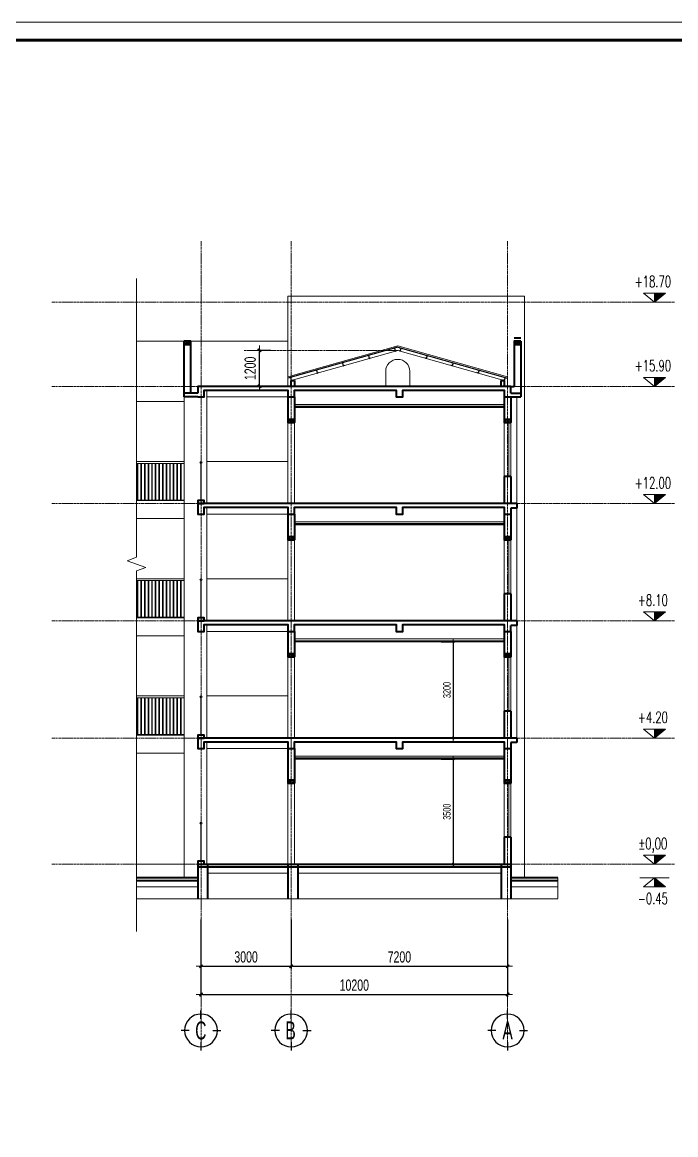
# Model space of a CAD drawing. Header units: millimetres. Extents: x 3174748 to 6019813, y -1021377 to -162175.
# Drawn here: x 4344555 to 4366293, y -220822 to -183809 of the extents above; entities that cross this region are included whole.
import ezdxf
from ezdxf.enums import TextEntityAlignment as Align
from ezdxf.xclip import XClip

# ---------------------------------------------------------------- set-up
doc = ezdxf.new("R2010")
doc.units = ezdxf.units.MM
doc.header["$LTSCALE"] = 60
doc.header["$MEASUREMENT"] = 0
doc.header["$XCLIPFRAME"] = 0
doc.linetypes.add('CENTER', pattern=[2, 1.25, -0.25, 0.25, -0.25])
doc.linetypes.add('HIDDEN', pattern=[0.375, 0.25, -0.125])
doc.layers.get('DEFPOINTS').update_dxf_attribs({"lineweight": 0})
for name, color, linetype, lineweight in [('cat1', 30, 'Continuous', 40), ('cat2', 22, 'Continuous', 30), ('DBH_thay1', 63, 'Continuous', 18), ('dim', 144, 'Continuous', 13), ('hatch1', 136, 'Continuous', 9), ('Khungten_LCDI', 7, 'Continuous', 5), ('LC Dim', 8, 'Continuous', 18), ('LC Text1', 3, 'Continuous', 20), ('LC Text2', 7, 'Continuous', 25), ('manh1', 67, 'Continuous', 13), ('manh2', 155, 'Continuous', 9), ('thay1', 63, 'Continuous', 18), ('thay2', 151, 'Continuous', 15), ('truc', 76, 'CENTER', 9)]:
    doc.layers.add(name, color=color, linetype=linetype, lineweight=lineweight)
doc.styles.add('EG 1', font='VHAVANB.TTF')
doc.styles.add('HOATBIF', font='hoatbif.shx', dxfattribs={"width": 0.7})
doc.styles.add('Khungten', font='VHAVAN.TTF', dxfattribs={"width": 0.9, "height": 5000})
doc.styles.add('T1', font='Vnsimli.shx', dxfattribs={"width": 0.8})
doc.styles.add('Tahoma', font='tahoma.ttf')
doc.styles.add('Title', font='VHBLACK.TTF', dxfattribs={"width": 0.8})
doc.dimstyles.new('1-100', dxfattribs={"dimscale": 100, "dimtxt": 2.5, "dimasz": 0.35, "dimexe": 0.5, "dimexo": 0, "dimgap": 0.8, "dimtad": 1, "dimdec": 0, "dimzin": 0, "dimdsep": 46, "dimtxsty": 'HOATBIF', "dimblk1": 'DOT', "dimblk2": 'DOT', "dimsah": 1, "dimcen": -1, "dimdle": 1, "dimclrd": 256, "dimclre": 256, "dimclrt": 4, "dimadec": 3, "dimazin": 2, "dimtfac": 0.3333333333333333, "dimtdec": 0, "dimtix": 1, "dimtmove": 2, "dimatfit": 3, "dimldrblk": 'DOT', "dimfxl": 1, "dimtvp": 0.8333333333333334, "dimtolj": 1, "dimtzin": 0, "dimarcsym": 0})
doc.dimstyles.new('1-150', dxfattribs={"dimscale": 150, "dimtxt": 2.5, "dimasz": 0.35, "dimexe": 0.5, "dimexo": 0, "dimgap": 0.8, "dimtad": 1, "dimdec": 0, "dimzin": 0, "dimdsep": 46, "dimtxsty": 'HOATBIF', "dimblk1": 'DOT', "dimblk2": 'DOT', "dimsah": 1, "dimcen": -1, "dimdle": 1, "dimclrd": 256, "dimclre": 256, "dimclrt": 4, "dimadec": 3, "dimazin": 2, "dimtfac": 0.3333333333333333, "dimtdec": 0, "dimtix": 1, "dimtmove": 2, "dimatfit": 3, "dimldrblk": 'DOT', "dimfxl": 1, "dimtvp": 0.8333333333333334, "dimtolj": 1, "dimtzin": 0, "dimarcsym": 0})

# ---------------------------------------------------------------- blocks, each defined once
blk = doc.blocks.new('A$C7F5C7EA4')
at = {"layer": 'truc'}
for p, q in [((5947.246139300987, -0.0002646257053129375), (5947.246139300929, 26899.47065604042)), ((8946.474200291035, -0.0002646021894179285), (8946.474200290977, 26899.47065606387)), ((16146.4742002674, -0.0002646257053129375), (16146.47420026734, 26899.47065604036)), ((983.8297007106594, 24867.99614828499), (21699.43269711052, 24867.99614828499)), ((983.8297007106594, 22067.99614828499), (21699.43269711052, 22067.99614828499)), ((983.8297007106594, 18167.99614828499), (21699.43269711052, 18167.99614828499)), ((983.8297007106594, 14267.99614828499), (21699.43269711052, 14267.99614828499)), ((983.8297007106594, 10367.99614828499), (21699.43269711052, 10367.99614828499)), ((983.8297007106594, 6167.99614828499), (21699.43269711052, 6167.99614828499))]:
    blk.add_line(p, q, dxfattribs=at)
blk = doc.blocks.new('lcdi fix H')
at = {"layer": 'DEFPOINTS', "lineweight": 0}
blk.add_lwpolyline([(-1199.999999582767, -14849.99999999255), (-1199.999999582767, 14849.99999999255), (40799.99891111255, 14849.99999999255), (40799.99891111255, -14849.99999999255)], close=True, dxfattribs=at)
at = {"layer": 'Khungten_LCDI', "color": 5, "lineweight": 60}
blk.add_lwpolyline([(0, -14649.99999999255), (0, 14649.99999999255), (40599.99891117215, 14649.99999999255), (40599.99891117215, -14649.99999999255)], close=True, dxfattribs=at)
at = {"color": 7, "style": 'Khungten', "width": 0.8}
for tag, p in [('REVISION', (39498.75262445211, -10746.30395446718)), ('NGAYHT', (39546.07413610816, -11609.37091637403))]:
    blk.add_attdef(tag, text='', height=199.998925739526, dxfattribs=at).set_placement(p, align=Align.CENTER)
at = {"layer": 'LC Text1', "style": 'Title', "width": 3.882085004838569}
for tag, p, p2 in [('TENBANVE1', (36912.6576448679, -8885.760238945484), (40339.14494544268, -8885.760238945484)), ('TENBANVE2', (36912.6576448679, -9562.465564332902), (40339.14494544268, -9562.465564332902))]:
    blk.add_attdef(tag, text='', height=249.9999935159642, dxfattribs=at).set_placement(p, p2, align=Align.FIT)
at = {"layer": 'LC Text1', "style": 'Title', "width": 0.7}
blk.add_attdef('SOBANVE', text='', height=249.9999935159642, dxfattribs=at).set_placement((39561.98223525286, -13896.18071823567), align=Align.CENTER)
blk = doc.blocks.new('KyHieu TrucDinhVi')
at = {"color": 7, "lineweight": 30}
for p, q in [((0, 2.363636363576063), (0, 4.000000000000057)), ((-2.363636363575552, 0), (-4, 0)), ((2.363636363575324, 0), (3.999999999999773, 0)), ((0, -2.363636363576006), (0, -4))]:
    blk.add_line(p, q, dxfattribs=at)
blk.add_circle((0, 0), 3.299999999999999, dxfattribs=at)
at = {"ltscale": 20, "style": 'Tahoma'}
blk.add_attdef('AA', text='', height=3, dxfattribs=at).set_placement((0, 0), align=Align.MIDDLE_CENTER)
blk = doc.blocks.new('DOT')
at = {"layer": 'LC Dim'}
blk.add_line((-3, 0), (3, 0), dxfattribs=at)
at = {"layer": 'LC Dim', "color": 4}
blk.add_line((-1, -1), (1, 1), dxfattribs=at)
blk.add_lwpolyline([(0.5, 1), (-1, -0.5), (-0.5, -1), (1, 0.5)], close=True, dxfattribs=at)
blk = doc.blocks.new('*D145')
at = {"layer": 'DEFPOINTS', "color": 0, "transparency": 16777216}
for p in [(4350500.562832754, -213664.99988592), (4353500.562832754, -213664.99988592), (4353500.562832754, -215216.2077395023)]:
    blk.add_point(p, dxfattribs=at)
at = {"layer": 'dim', "lineweight": -2, "transparency": 16777216}
for p, q in [((4350500.562832754, -213664.99988592), (4350500.562832754, -215291.2077395023)), ((4353500.562832754, -213664.99988592), (4353500.562832754, -215291.2077395023)), ((4350553.062832754, -215216.2077395023), (4353448.062832754, -215216.2077395023))]:
    blk.add_line(p, q, dxfattribs=at)
at = {"layer": 'dim', "lineweight": -2, "transparency": 16777216, "xscale": 52.5, "yscale": 52.5, "zscale": 52.5, "rotation": 180}
blk.add_blockref('DOT', (4350500.562832754, -215216.2077395023), dxfattribs=at)
at = {"layer": 'dim', "lineweight": -2, "transparency": 16777216, "xscale": 52.5, "yscale": 52.5, "zscale": 52.5}
blk.add_blockref('DOT', (4353500.562832754, -215216.2077395023), dxfattribs=at)
at = {"layer": 'dim', "color": 4, "transparency": 16777216, "insert": (4352000.562832754, -214908.7077395023), "char_height": 375, "attachment_point": 5, "style": 'HOATBIF'}
blk.add_mtext('\\A1;3000', dxfattribs=at)
blk = doc.blocks.new('*D146')
at = {"layer": 'DEFPOINTS', "color": 0, "transparency": 16777216}
for p in [(4353500.562832754, -213664.99988592), (4360700.562832754, -213664.99988592), (4360700.562832754, -215216.2077395025)]:
    blk.add_point(p, dxfattribs=at)
at = {"layer": 'dim', "lineweight": -2, "transparency": 16777216}
for p, q in [((4353500.562832754, -213664.99988592), (4353500.562832754, -215291.2077395025)), ((4360700.562832754, -213664.99988592), (4360700.562832754, -215291.2077395025)), ((4353553.062832754, -215216.2077395025), (4360648.062832754, -215216.2077395025))]:
    blk.add_line(p, q, dxfattribs=at)
at = {"layer": 'dim', "lineweight": -2, "transparency": 16777216, "xscale": 52.5, "yscale": 52.5, "zscale": 52.5, "rotation": 180}
blk.add_blockref('DOT', (4353500.562832754, -215216.2077395025), dxfattribs=at)
at = {"layer": 'dim', "lineweight": -2, "transparency": 16777216, "xscale": 52.5, "yscale": 52.5, "zscale": 52.5}
blk.add_blockref('DOT', (4360700.562832754, -215216.2077395025), dxfattribs=at)
at = {"layer": 'dim', "color": 4, "transparency": 16777216, "insert": (4357100.562832754, -214908.7077395025), "char_height": 375, "attachment_point": 5, "style": 'HOATBIF'}
blk.add_mtext('\\A1;7200', dxfattribs=at)
blk = doc.blocks.new('*D147')
at = {"layer": 'DEFPOINTS', "color": 0, "transparency": 16777216}
for p in [(4350500.562832754, -213664.99988592), (4360700.562832754, -213664.99988592), (4360700.562832754, -216153.7077395026)]:
    blk.add_point(p, dxfattribs=at)
at = {"layer": 'dim', "lineweight": -2, "transparency": 16777216}
for p, q in [((4350500.562832754, -213664.99988592), (4350500.562832754, -216228.7077395026)), ((4360700.562832754, -213664.99988592), (4360700.562832754, -216228.7077395026)), ((4350553.062832754, -216153.7077395026), (4360648.062832754, -216153.7077395026))]:
    blk.add_line(p, q, dxfattribs=at)
at = {"layer": 'dim', "lineweight": -2, "transparency": 16777216, "xscale": 52.5, "yscale": 52.5, "zscale": 52.5, "rotation": 180}
blk.add_blockref('DOT', (4350500.562832754, -216153.7077395026), dxfattribs=at)
at = {"layer": 'dim', "lineweight": -2, "transparency": 16777216, "xscale": 52.5, "yscale": 52.5, "zscale": 52.5}
blk.add_blockref('DOT', (4360700.562832754, -216153.7077395026), dxfattribs=at)
at = {"layer": 'dim', "color": 4, "transparency": 16777216, "insert": (4355600.562832754, -215846.2077395026), "char_height": 375, "attachment_point": 5, "style": 'HOATBIF'}
blk.add_mtext('\\A1;10200', dxfattribs=at)
blk = doc.blocks.new('Caodo1')
at = {"layer": 'LC Text1'}
blk.add_hatch(color=4, dxfattribs=at).paths.add_polyline_path([(3.638e-12, 200.210680454169), (3.638e-12, 3.166521039738275e-15), (243.3882687822297, 200.210680454169)])
at = {"layer": 'LC Text1', "color": 4}
for p, q in [((323.6303984126134, 0), (-323.6303984126098, 0)), ((3.638e-12, 0), (3.638e-12, 200.2106804541654))]:
    blk.add_line(p, q, dxfattribs=at)
blk.add_lwpolyline([(-243.3882687822297, 200.210680454169), (243.3882687822297, 200.210680454169), (3.638e-12, 0), (3.638e-12, 0)], close=True, dxfattribs=at)
at = {"layer": 'LC Text1', "color": 4, "style": 'T1', "width": 0.8}
blk.add_attdef('%%P0,00', text='', height=250, dxfattribs=at).set_placement((-39.04586973765618, 459.5053816559738), align=Align.MIDDLE_CENTER)
blk = doc.blocks.new('*U35')
at = {"layer": 'manh2'}
for p, q in [((-9.999999999941792, 609.9999999999127), (-10, -609.9999999999127)), ((10.00000000005821, 609.9999999999127), (10, -609.9999999999127))]:
    blk.add_line(p, q, dxfattribs=at)
blk = doc.blocks.new('*U36')
at = {"layer": 'thay1', "color": 0, "linetype": 'ByBlock', "lineweight": -2, "transparency": 16777216}
for p in [(0, 0), (120, 0), (240, 0), (360, 0), (480, 0), (600, 0), (720, 0), (840, 0), (960, 0), (1080, 0), (1200, 0), (1320, 0), (1440, 0), (1560, 0), (1680, 0), (1800, 0)]:
    blk.add_blockref('*U35', p, dxfattribs=at)
blk = doc.blocks.new('*U37')
at = {"layer": 'manh2'}
for p, q in [((-9.999999999941792, 609.9999999999127), (-10, -609.9999999999127)), ((10.00000000005821, 609.9999999999127), (10, -609.9999999999127))]:
    blk.add_line(p, q, dxfattribs=at)
blk = doc.blocks.new('*U38')
at = {"layer": 'thay1', "color": 0, "linetype": 'ByBlock', "lineweight": -2, "transparency": 16777216}
for p in [(0, 0), (120, 0), (240, 0), (360, 0), (480, 0), (600, 0), (720, 0), (840, 0), (960, 0), (1080, 0), (1200, 0), (1320, 0), (1440, 0), (1560, 0), (1680, 0), (1800, 0)]:
    blk.add_blockref('*U37', p, dxfattribs=at)
blk = doc.blocks.new('*U39')
at = {"layer": 'manh2'}
for p, q in [((-9.999999999941792, 609.9999999999127), (-10, -609.9999999999127)), ((10.00000000005821, 609.9999999999127), (10, -609.9999999999127))]:
    blk.add_line(p, q, dxfattribs=at)
blk = doc.blocks.new('*U40')
at = {"layer": 'thay1', "color": 0, "linetype": 'ByBlock', "lineweight": -2, "transparency": 16777216}
for p in [(0, 0), (120, 0), (240, 0), (360, 0), (480, 0), (600, 0), (720, 0), (840, 0), (960, 0), (1080, 0), (1200, 0), (1320, 0), (1440, 0)]:
    blk.add_blockref('*U39', p, dxfattribs=at)
blk = doc.blocks.new('A$C10AB3DFB')
at = {"layer": 'manh2'}
blk.add_line((5730.001308825391, 620.0007707948971), (0.001308825449086726, 620.0007707943732), dxfattribs=at)
at = {"layer": 'thay1'}
for p, q in [((0.001308825449086726, 600.0007707944605), (5730.001308825449, 600.000770794446)), ((0.001308825507294387, 0.0007707944459980354), (5730.001308825507, 0.0007707944459980354))]:
    blk.add_line(p, q, dxfattribs=at)
at = {"layer": 'thay2'}
for p, q in [((5730.001308825333, 1900.000770794912), (0.001308825332671404, 1900.000770794388)), ((5730.001308825333, 1840.000770794926), (0.001308825332671404, 1840.000770794388)), ((2020.001308825274, 620.0007707945333), (2020.0013088251, 1840.000770794548)), ((2080.001308825274, 620.0007707945333), (2080.0013088251, 1840.000770794548)), ((3740.001308824983, 620.0007707945624), (3740.001308825158, 1840.000770794577)), ((3800.001308824983, 620.0007707945624), (3800.001308825158, 1840.000770794577))]:
    blk.add_line(p, q, dxfattribs=at)
at = {"layer": 'thay1'}
for name, p in [('*U36', (110.0013088252745, 1230.000770794475)), ('*U40', (2190.001308825042, 1230.000770794664)), ('*U38', (3910.0013088251, 1230.000770793922))]:
    blk.add_blockref(name, p, dxfattribs=at)
blk = doc.blocks.new('A$C39BC2473')
at = {"layer": 'cat2'}
blk.add_lwpolyline([(49.99752712622285, 100.0005975617096), (-0.002472873777151108, 100.0005975617096), (-0.002472873777151108, 0.0005975617095828056), (49.99752712622285, 0.0005975617095828056)], dxfattribs=at)
blk = doc.blocks.new('*U129')
at = {"layer": 'cat1', "xscale": 0.9999920140410059, "yscale": 0.9999920140410059, "zscale": 0.9999920140410059}
blk.add_blockref('A$C39BC2473', (-24.99732749699627, -50.00019825898777), dxfattribs=at)
blk = doc.blocks.new('*U130')
at = {"layer": 'cat1', "color": 0, "linetype": 'ByBlock', "lineweight": -2, "transparency": 16777216}
for p in [(0, 0), (899.9928126369053, 0), (1799.985625273811, 0), (2699.978437910716, 0), (3599.971250547621, 0)]:
    blk.add_blockref('*U129', p, dxfattribs=at)
blk = doc.blocks.new('A$C4DEF5056')
at = {"layer": 'cat2'}
blk.add_lwpolyline([(19.9946673559607, 19.99965973699), (39.99466735601891, 19.99965973699), (39.99466735601891, -0.0003402631264179945), (19.9946673559607, -0.0003402631264179945)], close=True, dxfattribs=at)
blk.add_circle((29.99466735601891, 1269.999659736641), 30, dxfattribs=at)
at = {"layer": 'manh2'}
blk.add_lwpolyline([(19.99466735590249, 1239.999659736874), (39.9946673559607, 1239.999659736874), (39.99466735601891, 19.99965973699), (19.9946673559607, 19.99965973699)], close=True, dxfattribs=at)
blk = doc.blocks.new('A$C734D07D0')
at = {"layer": 'hatch1'}
h = blk.add_hatch(dxfattribs=at)
h.set_pattern_fill('BTCT', color=256, scale=20)
h.set_pattern_definition([(49.99999999999999, (-237974.3305179877, 109918.8132053318), (143.4520365201507, -12.55042699651902), [15, -165]), (355, (-237974.3305179877, 109918.8132053318), (-27.7502667226, 150.4384267400024), [12, -132]), (100.4514, (-237962.3761819877, 109917.7673373318), (115.7018763428043, 137.8879084121907), [12.748038, -140.2284224]), (46.18420000000001, (-237974.3305179877, 109958.8132053318), (213.4482097251289, -33.10380286580362), [22.5, -247.5]), (96.6356, (-237956.5431689877, 109956.0545439318), (186.9325411097407, 194.8235741800883), [19.1220576, -210.3426]), (351.1842, (-237974.3305179877, 109958.8132053318), (186.9323890267254, 194.8237201850649), [18, -198]), (21, (-237954.3305179877, 109948.8132053318), (119.3814104236923, -80.52377813306776), [15, -165]), (326.0000000000001, (-237954.3305179877, 109948.8132053318), (48.66306638431634, 145.0300090093706), [12, -132]), (71.4514, (-237944.3820713877, 109942.1028841318), (168.044525716298, 64.50609934199048), [12.748038, -140.2284224]), (37.50000000000001, (-237974.3305179877, 109918.8132053318), (2.431971063458134, 66.5787707662623), [0, -130.4, 0, -134, 0, -132.5]), (7.499999999999999, (-237974.3305179877, 109918.8132053318), (52.61390748842972, 78.88234237647205), [0, -76.39999999999999, 0, -127.4, 0, -50.5]), (327.5, (-238018.9305179877, 109918.8132053318), (106.7644872344818, -4.510974346875951), [0, -50, 0, -156, 0, -207]), (317.5, (-238038.9305179877, 109918.8132053318), (116.6372338684772, 20.02099646646354), [0, -65, 0, -103.6, 0, -147]), (45, (-237974.3305179877, 109918.8132053318), (-53.03300858899107, 53.03300858899107), []), (45, (-237938.9751789877, 109918.8132053318), (-53.03300858899107, 53.03300858899107), [])])
h.paths.add_polyline_path([(220.0007512932061, 100.0004454837326), (0.0007512932061217725, 100.0004454837326), (0.0007512932061217725, 0.0004454837326193228), (220.0007512932061, 0.0004454837326193228)])
at = {"layer": 'cat1'}
blk.add_lwpolyline([(220.0007512932061, 100.0004454837326), (0.0007512932061217725, 100.0004454837326), (0.0007512932061217725, 0.0004454837326193228), (220.0007512932061, 0.0004454837326193228)], close=True, dxfattribs=at)
blk = doc.blocks.new('*U131')
at = {"layer": 'cat1', "xscale": 0.9999920140410059, "yscale": 0.9999920140410059, "zscale": 0.9999920140410059}
blk.add_blockref('A$C39BC2473', (-24.99732749699627, -50.00019825898777), dxfattribs=at)
blk = doc.blocks.new('*U132')
at = {"layer": 'cat1', "color": 0, "linetype": 'ByBlock', "lineweight": -2, "transparency": 16777216}
for p in [(0, 0), (899.9928126369053, 0), (1799.985625273811, 0), (2699.978437910716, 0), (3599.971250547621, 0)]:
    blk.add_blockref('*U131', p, dxfattribs=at)
blk = doc.blocks.new('*D148')
at = {"layer": 'DEFPOINTS', "color": 0, "transparency": 16777216}
for p in [(4352446.561505399, -194724.5060152622), (4352822.313545026, -194724.5060152622), (4352822.313545026, -195924.5060152622)]:
    blk.add_point(p, dxfattribs=at)
at = {"layer": 'dim', "lineweight": -2, "transparency": 16777216}
for p, q in [((4352822.313545026, -194724.5060152622), (4352371.561505399, -194724.5060152622)), ((4352446.561505399, -195872.0060152622), (4352446.561505399, -194777.0060152622)), ((4352822.313545026, -195924.5060152622), (4352371.561505399, -195924.5060152622))]:
    blk.add_line(p, q, dxfattribs=at)
at = {"layer": 'dim', "lineweight": -2, "transparency": 16777216, "xscale": 52.5, "yscale": 52.5, "zscale": 52.5}
for p, rotation in [((4352446.561505399, -194724.5060152622), 90), ((4352446.561505399, -195924.5060152622), 270)]:
    blk.add_blockref('DOT', p, dxfattribs=dict(at, rotation=rotation))
at = {"layer": 'dim', "color": 4, "transparency": 16777216, "insert": (4352139.061505398, -195324.5060152634), "char_height": 375, "attachment_point": 5, "rotation": 90, "style": 'HOATBIF'}
blk.add_mtext('\\A1;1200', dxfattribs=at)
blk = doc.blocks.new('*D149')
at = {"layer": 'DEFPOINTS', "color": 0, "transparency": 16777216}
for p in [(4358492.894301763, -204424.5060152623), (4358492.894301763, -207624.5060152623), (4358885.960590521, -207624.5060152623)]:
    blk.add_point(p, dxfattribs=at)
at = {"layer": 'dim', "lineweight": -2, "transparency": 16777216}
for p, q in [((4358492.894301763, -204424.5060152623), (4358935.960590521, -204424.5060152623)), ((4358885.960590521, -204459.5060152623), (4358885.960590521, -207589.5060152623)), ((4358492.894301763, -207624.5060152623), (4358935.960590521, -207624.5060152623))]:
    blk.add_line(p, q, dxfattribs=at)
at = {"layer": 'dim', "lineweight": -2, "transparency": 16777216, "xscale": 35, "yscale": 35, "zscale": 35}
for p, rotation in [((4358885.960590521, -204424.5060152623), 90), ((4358885.960590521, -207624.5060152623), 270)]:
    blk.add_blockref('DOT', p, dxfattribs=dict(at, rotation=rotation))
at = {"layer": 'dim', "color": 4, "transparency": 16777216, "insert": (4358680.96059052, -206024.5060152634), "char_height": 250, "attachment_point": 5, "rotation": 90, "style": 'HOATBIF'}
blk.add_mtext('\\A1;3200', dxfattribs=at)
blk = doc.blocks.new('*D150')
at = {"layer": 'DEFPOINTS', "color": 0, "transparency": 16777216}
for p in [(4358492.894301763, -208324.5060152622), (4358492.894301763, -211824.5060152623), (4358885.960590521, -211824.5060152623)]:
    blk.add_point(p, dxfattribs=at)
at = {"layer": 'dim', "lineweight": -2, "transparency": 16777216}
for p, q in [((4358492.894301763, -208324.5060152622), (4358935.960590521, -208324.5060152622)), ((4358885.960590521, -208359.5060152622), (4358885.960590521, -211789.5060152623)), ((4358492.894301763, -211824.5060152623), (4358935.960590521, -211824.5060152623))]:
    blk.add_line(p, q, dxfattribs=at)
at = {"layer": 'dim', "lineweight": -2, "transparency": 16777216, "xscale": 35, "yscale": 35, "zscale": 35}
for p, rotation in [((4358885.960590521, -208324.5060152622), 90), ((4358885.960590521, -211824.5060152623), 270)]:
    blk.add_blockref('DOT', p, dxfattribs=dict(at, rotation=rotation))
at = {"layer": 'dim', "color": 4, "transparency": 16777216, "insert": (4358680.96059052, -210074.5060152634), "char_height": 250, "attachment_point": 5, "rotation": 90, "style": 'HOATBIF'}
blk.add_mtext('\\A1;3500', dxfattribs=at)

msp = doc.modelspace()

# ---------------------------------------------------------------- linework, layer by layer
at = {"layer": 'cat1'}
for p, q in [((4349940.562832778, -194424.50601526), (4350160.562832778, -194424.50601526)), ((4349940.562832778, -196274.5060152622), (4349940.562832778, -194424.50601526)), ((4350160.562832778, -196154.5060152622), (4350160.562832778, -194424.50601526)), ((4361140.562832732, -194324.50601526), (4360920.562832732, -194324.5060152627)), ((4360920.562832732, -194424.50601526), (4360920.562832731, -195924.5060152622)), ((4360920.562832732, -194424.50601526), (4361140.562832732, -194424.50601526)), ((4361140.562832732, -194424.50601526), (4361140.562832732, -196274.5060152622)), ((4353500.562832754, -195924.5060152622), (4353500.562832754, -195724.5060152622)), ((4353500.562832754, -195724.5060152622), (4353610.562832754, -195724.5060152622)), ((4353610.562832754, -195724.5060152622), (4353610.562832754, -195924.5060152622)), ((4360480.562832731, -195924.5060152622), (4360480.562832731, -195724.5060152622)), ((4360480.562832731, -195724.5060152622), (4360590.562832731, -195724.5060152622)), ((4360590.562832731, -195724.5060152622), (4360590.562832731, -195924.5060152622)), ((4350391.334771789, -196154.5060152622), (4349940.562832778, -196154.5060152622)), ((4360590.562832732, -196044.5060152622), (4360590.562832731, -197124.5060152622)), ((4360810.562832732, -195924.5060152622), (4360920.562832731, -195924.5060152622)), ((4360810.562832732, -196154.5060152622), (4361140.562832732, -196154.5060152622)), ((4350391.334771789, -196274.5060152622), (4349940.562832778, -196274.5060152622)), ((4353390.562832755, -196274.5060152622), (4353390.562832755, -197124.5047872562)), ((4353610.562832755, -196274.5060152622), (4353610.562832755, -197124.5047872562)), ((4360810.562832732, -196274.5060152622), (4360810.562832732, -197124.5060152622)), ((4360810.562832732, -196274.5060152622), (4361140.562832732, -196274.5060152622)), ((4353390.562832755, -197124.5047872562), (4353610.562832755, -197124.5047872562)), ((4360810.562832732, -197124.5060152622), (4360590.562832731, -197124.5060152622)), ((4360810.562832732, -198924.5060152622), (4360590.562832731, -198924.5060152622)), ((4360590.562832732, -198924.5060152622), (4360590.562832732, -199824.5060152622)), ((4360810.562832732, -198924.5060152622), (4360810.562832732, -199824.5060152622)), ((4361010.562832732, -199824.5060152622), (4360810.562832732, -199824.5060152622)), ((4361010.562832732, -199824.5060152622), (4361010.562832732, -199974.5060152622)), ((4353390.562832755, -200174.5060152622), (4353390.562832755, -201024.5047872562)), ((4353610.562832755, -200174.5060152622), (4353610.562832755, -201024.5047872562)), ((4360590.562832732, -199944.5060152622), (4360590.562832732, -201024.5060152622)), ((4361010.562832732, -199974.5060152622), (4360810.562832732, -199974.5060152622)), ((4360810.562832732, -199974.5060152622), (4360810.562832732, -201024.5060152622)), ((4353390.562832755, -201024.5047872562), (4353610.562832755, -201024.5047872562)), ((4360810.562832732, -201024.5060152622), (4360590.562832731, -201024.5060152622)), ((4360810.562832732, -202824.5060152622), (4360590.562832731, -202824.5060152622)), ((4360590.562832732, -202824.5060152622), (4360590.562832732, -203724.5060152622)), ((4360810.562832732, -202824.5060152622), (4360810.562832732, -203724.5060152622)), ((4360590.562832732, -203844.5060152622), (4360590.562832732, -204924.5060152622)), ((4361010.562832732, -203724.5060152622), (4360810.562832732, -203724.5060152622)), ((4361010.562832732, -203874.5060152622), (4360810.562832732, -203874.5060152622)), ((4361010.562832732, -203724.5060152622), (4361010.562832732, -203874.5060152622)), ((4353390.562832755, -204074.5060152622), (4353390.562832755, -204924.5047872562)), ((4353610.562832755, -204074.5060152622), (4353610.562832755, -204924.5047872562)), ((4360810.562832732, -204074.5060152622), (4360810.562832732, -204924.5060152622)), ((4353390.562832755, -204924.5047872562), (4353610.562832755, -204924.5047872562)), ((4360810.562832732, -204924.5060152622), (4360590.562832732, -204924.5060152622)), ((4360810.562832732, -206724.5060152622), (4360590.562832731, -206724.5060152622)), ((4360590.562832732, -206724.5060152622), (4360590.562832732, -207624.5060152622)), ((4360810.562832732, -206724.5060152622), (4360810.562832732, -207624.5060152622)), ((4361010.562832732, -207624.5060152622), (4360810.562832732, -207624.5060152622)), ((4361010.562832732, -207624.5060152622), (4361010.562832732, -207774.5060152622)), ((4353390.562832778, -207974.5060152622), (4353390.562832755, -209124.5047872562)), ((4353610.562832778, -207974.5060152622), (4353610.562832755, -209124.5047872562)), ((4360590.562832732, -207744.5060152622), (4360590.562832732, -209124.5060152621)), ((4361010.562832732, -207774.5060152622), (4360810.562832732, -207774.5060152622)), ((4360810.562832732, -207774.5060152622), (4360810.562832732, -209124.5060152622)), ((4353390.562832755, -209124.5047872562), (4353610.562832755, -209124.5047872562)), ((4360810.562832732, -209124.5060152622), (4360590.562832731, -209124.5060152622)), ((4360810.562832732, -210924.5060152622), (4360590.562832732, -210924.5060152621)), ((4360590.562832732, -210924.5060152621), (4360590.562832732, -211824.5060152622)), ((4360810.562832732, -210924.5060152621), (4360810.562832732, -212968.7871195181)), ((4350391.334771764, -211824.5060152622), (4360810.562832732, -211824.5060152622)), ((4350391.334771764, -211824.5060152622), (4350391.334771764, -212968.787119518)), ((4360810.562832731, -211924.5060152622), (4350391.334771764, -211924.5060152622)), ((4350721.334771764, -211824.5060152622), (4350721.334771764, -212968.787119518)), ((4353390.562832754, -211824.5060152622), (4353390.562832754, -212968.787119518)), ((4353720.562832754, -211824.5060152622), (4353720.562832754, -212968.787119518)), ((4360480.562832731, -211824.5060152622), (4360480.562832731, -212968.7871195181)), ((4350391.334771764, -212274.5060152627), (4348355.970417518, -212274.5060152627)), ((4350391.334771764, -212374.5060152627), (4348355.970417518, -212374.5060152627)), ((4362375.711388376, -212274.5060152621), (4360810.562832732, -212274.5060152621)), ((4362375.711388376, -212374.5060152621), (4360810.562832732, -212374.5060152621))]:
    msp.add_line(p, q, dxfattribs=at)
for points in [[(4360810.562832732, -196154.5060152622), (4360810.562832732, -195924.5060152622), (4350391.334771789, -195924.5060152622), (4350391.334771789, -196154.5060152622)], [(4350391.334771789, -196274.5060152622), (4350611.334771789, -196274.5060152622), (4350611.334771789, -196044.5060152622), (4353390.562832778, -196044.5060152622), (4353390.562832778, -196274.5060152622), (4353610.562832778, -196274.5060152622), (4353610.562832778, -196044.5060152622), (4356990.562832754, -196044.5060152622), (4356990.562832754, -196274.5060152622), (4357210.562832754, -196274.5060152622), (4357210.562832754, -196044.5060152622), (4360590.562832731, -196044.5060152622), (4360590.562832731, -196274.5060152622), (4360810.562832732, -196274.506015262)], [(4360810.562832732, -199824.5060152622), (4360810.562832732, -199824.5060152622), (4350391.334771789, -199824.5060152622), (4350391.334771789, -200174.5060152622), (4350611.334771789, -200174.5060152622), (4350611.334771789, -199944.5060152622), (4353390.562832778, -199944.5060152622), (4353390.562832778, -200174.5060152622), (4353610.562832778, -200174.5060152622), (4353610.562832778, -199944.5060152622), (4356990.562832754, -199944.5060152622), (4356990.562832754, -200174.5060152622), (4357210.562832754, -200174.5060152622), (4357210.562832754, -199944.5060152622), (4360590.562832731, -199944.5060152622), (4360590.562832731, -200174.5060152622), (4360810.562832732, -200174.506015262)], [(4360810.562832732, -203724.5060152622), (4350391.334771789, -203724.5060152622), (4350391.334771789, -204074.5060152622), (4350611.334771789, -204074.5060152622), (4350611.334771789, -203844.5060152622), (4353390.562832778, -203844.5060152622), (4353390.562832778, -204074.5060152622), (4353610.562832778, -204074.5060152622), (4353610.562832778, -203844.5060152622), (4356990.562832754, -203844.5060152622), (4356990.562832754, -204074.5060152622), (4357210.562832754, -204074.5060152622), (4357210.562832754, -203844.5060152622), (4360590.562832731, -203844.5060152622), (4360590.562832731, -204074.5060152622), (4360810.562832732, -204074.506015262), (4360810.562832732, -203874.5060152622)], [(4360810.562832732, -207624.5060152622), (4350391.334771789, -207624.5060152622), (4350391.334771789, -207974.5060152622), (4350611.334771789, -207974.5060152622), (4350611.334771789, -207744.5060152622), (4353390.562832778, -207744.5060152622), (4353390.562832778, -207974.5060152622), (4353610.562832778, -207974.5060152622), (4353610.562832778, -207744.5060152622), (4356990.562832754, -207744.5060152622), (4356990.562832754, -207974.5060152622), (4357210.562832754, -207974.5060152622), (4357210.562832754, -207744.5060152622), (4360590.562832731, -207744.5060152622), (4360590.562832731, -207974.5060152622), (4360810.562832732, -207974.506015262)]]:
    msp.add_lwpolyline(points, dxfattribs=at)
for points in [[(4350391.334771789, -199824.5060152622), (4350611.334771764, -199824.5060152622), (4350611.334771764, -199724.5060152619), (4350391.334771789, -199724.5060152619)], [(4350391.334771789, -203724.5060152622), (4350611.334771764, -203724.5060152622), (4350611.334771764, -203624.5060152619), (4350391.334771789, -203624.5060152619)], [(4350391.334771789, -207624.5060152622), (4350611.334771764, -207624.5060152622), (4350611.334771764, -207524.5060152619), (4350391.334771789, -207524.5060152619)], [(4350391.334771789, -211824.5060152622), (4350611.334771764, -211824.5060152622), (4350611.334771764, -211724.5060152619), (4350391.334771789, -211724.5060152619)]]:
    msp.add_lwpolyline(points, close=True, dxfattribs=at)
at = {"layer": 'cat2'}
for p, q in [((4357045.562832743, -194620.7196725273), (4353390.562832778, -195651.2752280763)), ((4357045.562832743, -194620.7196725273), (4360700.562832732, -195651.275228083)), ((4360590.562832732, -196624.5060152621), (4353610.562832774, -196624.5060152622)), ((4360590.562832732, -200524.5060152621), (4353610.562832774, -200524.5060152622)), ((4360590.562832732, -204424.5060152621), (4353610.562832774, -204424.5060152622)), ((4360590.562832732, -208324.5060152621), (4353610.562832774, -208324.5060152622))]:
    msp.add_line(p, q, dxfattribs=at)
at = {"layer": 'hatch1', "linetype": 'HIDDEN'}
msp.add_lwpolyline([(4362375.711388376, -212274.5060152621), (4362375.711388376, -212968.7871195181), (4348355.970417518, -212968.7871195181), (4348355.970417518, -212274.5060152627)], dxfattribs=at)
at = {"layer": 'manh1'}
for p, q in [((4350690.562832778, -198424.5060152621), (4353390.562832778, -198424.5060152621)), ((4350690.562832778, -202324.5060152621), (4353390.562832778, -202324.5060152622)), ((4350690.562832778, -206224.5060152621), (4353390.562832778, -206224.5060152622)), ((4349940.562832778, -211824.5060152622), (4348355.970417518, -211824.5060152622))]:
    msp.add_line(p, q, dxfattribs=at)
at = {"layer": 'manh2', "linetype": 'Continuous'}
msp.add_lwpolyline([(4348355.970417518, -192330.938584567), (4348355.970417518, -201609.9039310858), (4348046.879207829, -201722.4039310864), (4348665.061627207, -201947.4039310871), (4348355.970417518, -202059.9039310858), (4348355.970417518, -214062.9455282625)], dxfattribs=at)
at = {"layer": 'thay1'}
for p, q in [((4361260.562832755, -192924.5060152621), (4353390.562832778, -192924.5060152622)), ((4353390.562832778, -192924.5060152622), (4353390.562832778, -195924.5060152621)), ((4361260.562832755, -192924.5060152621), (4361260.562832755, -212274.5060152621)), ((4353390.562832778, -194424.50601526), (4348355.970417518, -194424.5060152601)), ((4357045.562832743, -194579.2051354334), (4353390.562832778, -195609.7606909823)), ((4357045.562832743, -194579.2051354334), (4360700.562832732, -195609.7606909891)), ((4357045.562832743, -194724.5060152622), (4353500.562832754, -195724.5060152622)), ((4357045.562832743, -194724.5060152622), (4360590.562832731, -195724.5060152622)), ((4356645.562832743, -195924.5060152622), (4356645.562832743, -195424.5060152622)), ((4357445.562832743, -195924.5060152622), (4357445.562832743, -195424.5060152622)), ((4360700.562832732, -195651.275228083), (4360700.562832732, -195609.7606909891)), ((4350690.562832778, -199824.5060152622), (4350690.562832778, -196044.5060152622)), ((4349940.562832778, -196424.5060152622), (4348355.970417518, -196424.5060152622)), ((4349940.562832778, -212274.5060152627), (4349940.562832778, -196274.5060152622)), ((4353390.562832778, -196274.5060152621), (4350690.562832778, -196274.5060152621)), ((4360590.562832732, -196524.5060152621), (4353610.562832774, -196524.5060152622)), ((4361010.562832732, -196274.5060152622), (4361010.562832732, -207754.5060152675)), ((4353390.562832755, -197124.5060152616), (4353390.562832755, -199824.5060152622)), ((4353610.562832755, -197124.5060152616), (4353610.562832755, -199824.5060152622)), ((4360590.562832732, -197124.5060152621), (4360590.562832731, -198924.5060152621)), ((4360739.132473581, -197124.5060152622), (4360739.132473581, -198924.5060152622)), ((4360810.562832732, -197124.5060152622), (4360810.562832731, -198924.5060152622)), ((4350690.562832778, -203724.5060152622), (4350690.562832778, -199944.5060152622)), ((4353390.562832778, -200174.5060152622), (4350690.562832778, -200174.5060152622)), ((4360590.562832732, -200424.5060152621), (4353610.562832774, -200424.5060152622)), ((4353390.562832755, -201024.5060152616), (4353390.562832755, -203724.5060152622)), ((4353610.562832755, -201024.5060152616), (4353610.562832755, -203724.5060152622)), ((4360590.562832732, -201024.5060152621), (4360590.562832731, -202824.5060152621)), ((4360739.132473581, -201024.5060152622), (4360739.132473581, -202824.5060152622)), ((4360810.562832732, -201024.5060152622), (4360810.562832731, -202824.5060152622)), ((4350690.562832778, -207624.5060152622), (4350690.562832778, -203844.5060152622)), ((4353390.562832778, -204074.5060152622), (4350690.562832778, -204074.5060152622)), ((4360590.562832732, -204324.5060152621), (4353610.562832774, -204324.5060152622)), ((4353390.562832755, -204924.5060152616), (4353390.562832755, -207624.5060152622)), ((4353610.562832755, -204924.5060152616), (4353610.562832755, -207624.5060152622)), ((4360590.562832732, -204924.5060152621), (4360590.562832731, -206724.5060152621)), ((4360739.132473581, -204924.5060152622), (4360739.132473581, -206724.5060152622)), ((4360810.562832732, -204924.5060152622), (4360810.562832731, -206724.5060152622)), ((4350690.562832778, -211824.5060152622), (4350690.562832778, -207744.5060152622)), ((4353390.562832778, -207974.5060152622), (4350690.562832778, -207974.5060152622)), ((4360590.562832732, -208224.5060152621), (4353610.562832774, -208224.5060152622)), ((4353390.562832755, -209124.5060152616), (4353390.562832755, -211824.5060152622)), ((4353610.562832755, -209124.5060152616), (4353610.562832755, -211824.5060152622)), ((4360590.562832732, -209124.5060152621), (4360590.56283273, -210924.5060152621)), ((4360739.132473581, -209124.5060152622), (4360739.132473581, -210924.5060152622)), ((4360810.562832732, -209124.5060152622), (4360810.56283273, -210924.5060152622)), ((4353390.562832754, -212124.5060152621), (4350721.334771764, -212124.5060152621)), ((4360480.562832731, -212124.5060152621), (4353720.562832754, -212124.5060152621)), ((4350391.334771764, -212574.5060152627), (4348355.970417518, -212574.5060152627)), ((4362375.711388376, -212574.5060152621), (4360810.562832732, -212574.5060152621))]:
    msp.add_line(p, q, dxfattribs=at)
msp.add_arc((4357045.562832743, -195424.5060152622), 400, 0, 180, dxfattribs=at)
at = {"layer": 'thay2'}
for p, q in [((4360590.562832732, -196584.5060152621), (4353610.562832774, -196584.5060152622)), ((4360590.562832732, -200484.5060152621), (4353610.562832774, -200484.5060152622)), ((4360590.562832732, -204384.5060152621), (4353610.562832774, -204384.5060152622)), ((4360590.562832732, -208284.5060152621), (4353610.562832774, -208284.5060152622))]:
    msp.add_line(p, q, dxfattribs=at)
at = {"layer": 'truc'}
msp.add_line((4357045.562832743, -194724.5060152622), (4351940.928519351, -194724.5060152622), dxfattribs=at)

# ---------------------------------------------------------------- block references
at = {"layer": 'cat1'}
for name, p in [('A$C734D07D0', (4349940.562081486, -194524.5064607437)), ('A$C734D07D0', (4360920.562081438, -194524.5064607437)), ('A$C734D07D0', (4353390.562081462, -197124.5064607453)), ('A$C734D07D0', (4360590.562081438, -197124.5064607459)), ('A$C4DEF5056', (4350471.340104409, -199724.5056749987)), ('A$C734D07D0', (4353390.562081462, -201024.5064607453)), ('A$C734D07D0', (4360590.562081438, -201024.5064607459)), ('A$C4DEF5056', (4350471.340104409, -203624.5056749987)), ('A$C734D07D0', (4353390.562081462, -204924.5064607453)), ('A$C734D07D0', (4360590.562081438, -204924.5064607459)), ('A$C4DEF5056', (4350471.340104409, -207524.5056749987)), ('A$C734D07D0', (4353390.562081462, -209124.5064607453)), ('A$C734D07D0', (4360590.562081438, -209124.5064607459)), ('A$C4DEF5056', (4350471.340104409, -211724.5056749987))]:
    msp.add_blockref(name, p, dxfattribs=at)
at = {"layer": 'cat1', "rotation": 15.75309305580191}
msp.add_blockref('*U130', (4353511.049143218, -195669.5971145189), dxfattribs=at)
at = {"layer": 'cat1', "xscale": -1, "rotation": 344.2469069441981}
msp.add_blockref('*U132', (4360580.076522267, -195669.5971145189), dxfattribs=at)
at = {"layer": 'DBH_thay1'}
ref = msp.add_blockref('KyHieu TrucDinhVi', (4350500.562832754, -217352.265933787), dxfattribs=dict(at, xscale=-165.6885475228875, yscale=165.6885475228875, zscale=165.6885475228875))
ref.add_attrib('AA', 'c', dxfattribs={"layer": '0', "ltscale": 20, "height": 596.4787710823949, "style": 'EG 1', "width": 0.65}).set_placement((4350495.437767304, -217352.265933787), align=Align.MIDDLE_CENTER)
ref = msp.add_blockref('KyHieu TrucDinhVi', (4353499.790893744, -217352.2659338196), dxfattribs=dict(at, xscale=-165.6885475228875, yscale=165.6885475228875, zscale=165.6885475228875))
ref.add_attrib('AA', 'b', dxfattribs={"layer": '0', "ltscale": 20, "height": 596.4787710823949, "style": 'EG 1', "width": 0.65}).set_placement((4353481.084404856, -217352.2659338196), align=Align.MIDDLE_CENTER)
ref = msp.add_blockref('KyHieu TrucDinhVi', (4360699.79089372, -217352.2659338432), dxfattribs=dict(at, xscale=-165.6885475228875, yscale=165.6885475228875, zscale=165.6885475228875))
ref.add_attrib('AA', 'a', dxfattribs={"layer": '0', "ltscale": 20, "height": 596.4787710823949, "style": 'EG 1', "width": 0.65}).set_placement((4360700.047146993, -217352.2659338432), align=Align.MIDDLE_CENTER)
at = {"layer": 'LC Text1'}
ref = msp.add_blockref('Caodo1', (4365589.411917125, -193124.5089385509), dxfattribs=dict(at, xscale=1.5, yscale=1.5, zscale=1.5))
ref.add_attrib('%%P0,00', '+18.70', dxfattribs={"layer": 'LC Text2', "height": 375, "style": 'T1', "width": 0.65}).set_placement((4365530.843112519, -192435.250866067), align=Align.MIDDLE_CENTER)
ref = msp.add_blockref('Caodo1', (4365589.411917125, -195924.5089385509), dxfattribs=dict(at, xscale=1.5, yscale=1.5, zscale=1.5))
ref.add_attrib('%%P0,00', '+15.90', dxfattribs={"layer": 'LC Text2', "height": 375, "style": 'T1', "width": 0.65}).set_placement((4365530.843112519, -195235.250866067), align=Align.MIDDLE_CENTER)
ref = msp.add_blockref('Caodo1', (4365589.411917105, -199824.5089385202), dxfattribs=dict(at, xscale=1.5, yscale=1.5, zscale=1.5))
ref.add_attrib('%%P0,00', '+12.00', dxfattribs={"layer": 'LC Text2', "height": 375, "style": 'T1', "width": 0.65}).set_placement((4365530.843112499, -199135.2508660363), align=Align.MIDDLE_CENTER)
ref = msp.add_blockref('Caodo1', (4365589.411917087, -203724.5089385184), dxfattribs=dict(at, xscale=1.5, yscale=1.5, zscale=1.5))
ref.add_attrib('%%P0,00', '+8.10', dxfattribs={"layer": 'LC Text2', "height": 375, "style": 'T1', "width": 0.65}).set_placement((4365530.84311248, -203035.2508660345), align=Align.MIDDLE_CENTER)
ref = msp.add_blockref('Caodo1', (4365589.411917068, -207624.5089385165), dxfattribs=dict(at, xscale=1.5, yscale=1.5, zscale=1.5))
ref.add_attrib('%%P0,00', '+4.20', dxfattribs={"layer": 'LC Text2', "height": 375, "style": 'T1', "width": 0.65}).set_placement((4365530.843112461, -206935.2508660326), align=Align.MIDDLE_CENTER)
ref = msp.add_blockref('Caodo1', (4365589.411917066, -211824.5060152622), dxfattribs=dict(at, xscale=1.5, yscale=1.5, zscale=1.5))
ref.add_attrib('%%P0,00', '%%p0,00', dxfattribs={"layer": 'LC Text2', "height": 375, "style": 'T1', "width": 0.65}).set_placement((4365530.843112459, -211135.2479427782), align=Align.MIDDLE_CENTER)
ref = msp.add_blockref('Caodo1', (4365589.411917066, -212274.5089381025), dxfattribs=dict(at, xscale=-1.5, yscale=1.5, zscale=1.5, rotation=180))
ref.add_attrib('%%P0,00', '-0.45', dxfattribs={"layer": 'LC Text2', "height": 375, "style": 'T1', "width": 0.65}).set_placement((4365530.843112459, -212963.7670105866), align=Align.MIDDLE_CENTER)
at = {"layer": 'thay1', "ltscale": 2, "xscale": 3.000002513308824, "yscale": 3.000002513308824, "zscale": 3.000002513308824}
msp.add_blockref('lcdi fix H', (4278530.808507996, -228358.6874010409), dxfattribs=at)
at = {"layer": 'thay1'}
ref = msp.add_blockref('A$C10AB3DFB', (4349940.587031851, -200324.5067860566), dxfattribs=dict(at, xscale=-1))
XClip(ref).set_block_clipping_path([(0.0013088254490867257, 0.0007707944023422897), (1584.616614333063, 2073.534681761608)])
ref = msp.add_blockref('A$C10AB3DFB', (4349940.587031851, -204224.5067860566), dxfattribs=dict(at, xscale=-1))
XClip(ref).set_block_clipping_path([(0.0013088254490867257, 0.0007707944023422897), (1584.616614333063, 2081.4440516796894)])
ref = msp.add_blockref('A$C10AB3DFB', (4349940.587031851, -208124.5067860566), dxfattribs=dict(at, xscale=-1))
XClip(ref).set_block_clipping_path([(0.0013088254490867257, 0.0007707944023422897), (1584.616614333063, 2288.4231433749082)])
at = {"layer": 'truc'}
msp.add_blockref('A$C7F5C7EA4', (4344554.088632463, -217992.5021635471), dxfattribs=at)

# ---------------------------------------------------------------- dimensions: what is measured, and where the dimension line sits
at = {"layer": 'dim'}
for base, p1, p2, angle, dimstyle, picture, middle in [((4352446.561505399, -194724.5060152622), (4352822.313545024, -195924.5060152622), (4352822.313545024, -194724.5060152622), 90, '1-150', '*D148', (4352139.061505398, -195324.5060152634)), ((4358885.960590521, -207624.5060152623), (4358492.894301761, -204424.5060152622), (4358492.894301761, -207624.5060152622), 90, '1-100', '*D149', (4358680.96059052, -206024.5060152634)), ((4358885.960590521, -211824.5060152623), (4358492.894301761, -208324.5060152621), (4358492.894301761, -211824.5060152622), 90, '1-100', '*D150', (4358680.96059052, -210074.5060152634)), ((4353500.562832754, -215216.2077395023), (4350500.562832754, -213664.99988592), (4353500.562832754, -213664.99988592), 180, '1-150', '*D145', (4352000.562832754, -214908.7077395023)), ((4360700.562832754, -216153.7077395026), (4350500.562832754, -213664.99988592), (4360700.562832754, -213664.99988592), 180, '1-150', '*D147', (4355600.562832754, -215846.2077395026)), ((4360700.562832754, -215216.2077395025), (4353500.562832754, -213664.99988592), (4360700.562832754, -213664.99988592), 180, '1-150', '*D146', (4357100.562832754, -214908.7077395025))]:
    dim = msp.add_linear_dim(base=base, p1=p1, p2=p2, angle=angle, dimstyle=dimstyle, dxfattribs=at)
    dim.commit()
    dim.dimension.update_dxf_attribs({"geometry": picture, "text_midpoint": middle})

doc.saveas('drawing.dxf')
